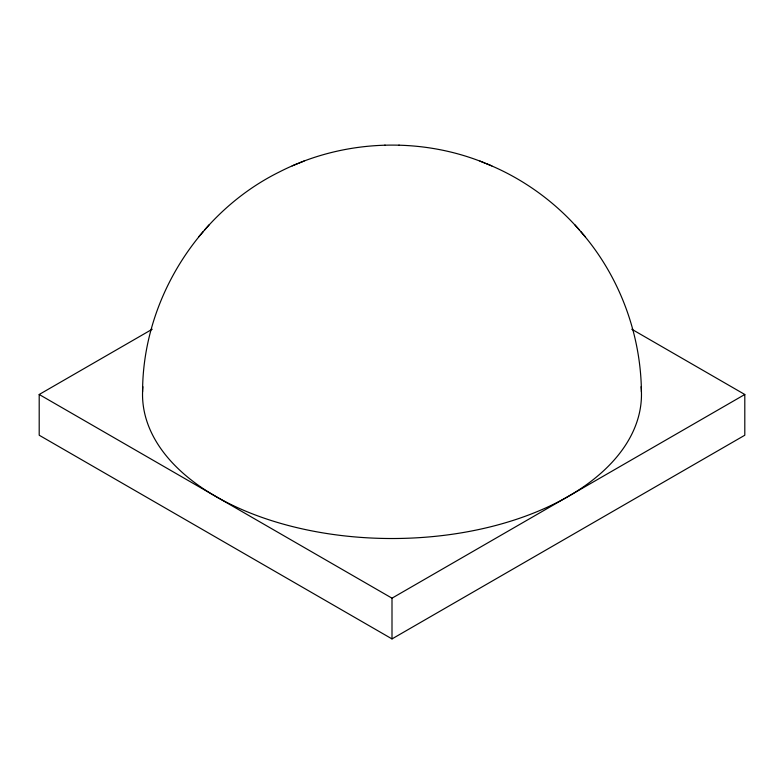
<?xml version="1.0" encoding="UTF-8"?>
<svg xmlns="http://www.w3.org/2000/svg" width="784" height="784" viewBox="0 0 784 784"><rect width="100%" height="100%" fill="white"/><g stroke="black" fill="none" stroke-linecap="round" stroke-linejoin="round"><path stroke-width="1.18" d="M142.57 391.863C142.649 300.566 197.656 212.268 279.496 171.902C342.52 139.611 419.548 136.269 485.08 163.141M198.568 236.954L203.291 231.535M204.487 230.124L209.063 224.871M631.777 329.231L744.8 394.489L744.8 435.228L392 638.911L39.2 435.228L39.2 394.489L152.223 329.231M39.2 394.489L392 598.172L744.8 394.489M292.197 165.875L297.724 163.64M298.92 163.141L304.074 161.063M398.801 145.207L399.291 145.187M384.709 145.187L385.199 145.207M486.276 163.64C521.997 178.046 554.219 201.086 579.513 230.124M479.926 161.063L491.803 165.875M580.709 231.535C619.154 275.507 640.861 333.494 641.43 391.863M574.937 224.871L585.432 236.954M392 598.172L392 638.911M641.106 386.718A249.469 144.031 0 0 1 392 538.52A249.469 144.031 0 0 1 142.894 386.718"/></g></svg>
